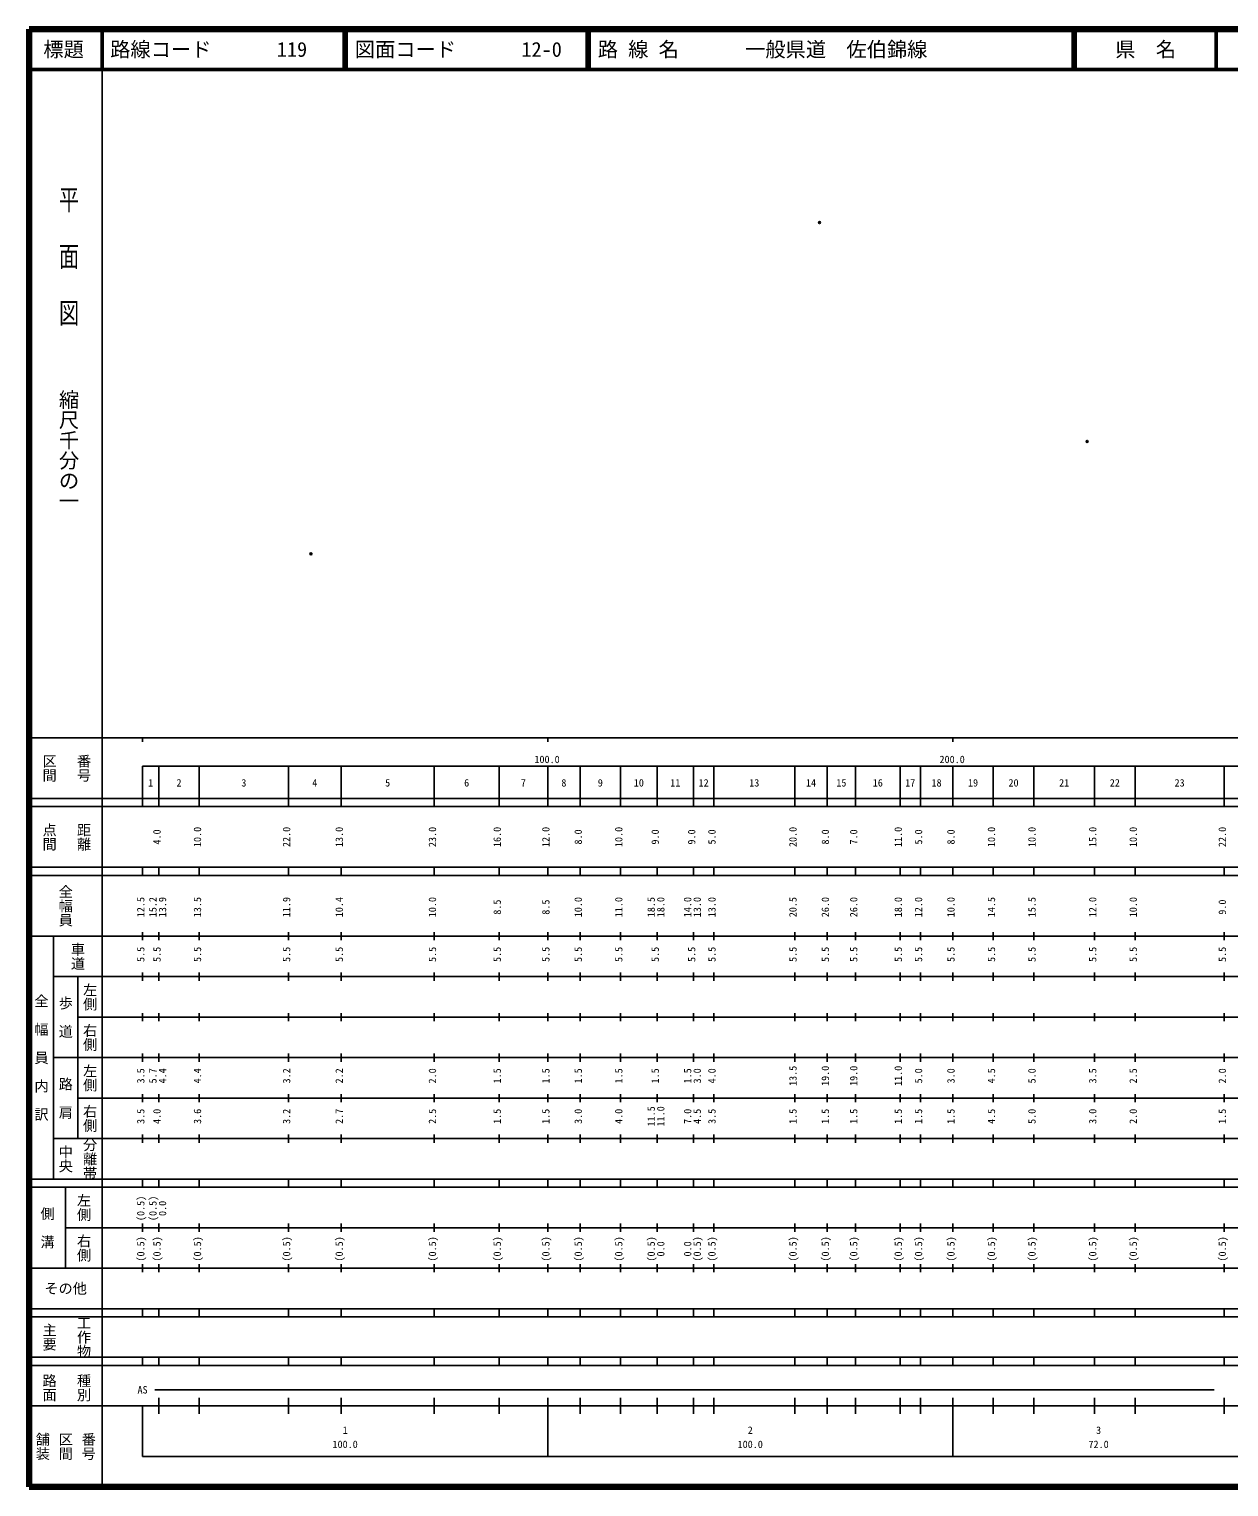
# Model space of a CAD drawing. Units: millimetres on the paper. Extents: x 40 to 680, y 20 to 380.
# Drawn here: x 40 to 336.1, y 20 to 380 of the extents above; entities that cross this region are included whole.
import ezdxf
from ezdxf.enums import TextEntityAlignment as Align

# ---------------------------------------------------------------- set-up
doc = ezdxf.new("R2010")
doc.units = ezdxf.units.MM
doc.header["$PDMODE"] = 32
doc.header["$PDSIZE"] = 0.5
doc.layers.add('M-OTRS', color=6, linetype='Continuous')
doc.layers.add('M-TTL-TXT', color=7, linetype='Continuous')
for name, color, linetype, lineweight in [('M-TTL', 2, 'Continuous', 140), ('M-TTL-BAND', 7, 'Continuous', 25), ('M-TTL-LINE', 7, 'Continuous', 50)]:
    doc.layers.add(name, color=color, linetype=linetype, lineweight=lineweight)
doc.styles.add('@ＭＳ ゴシック', font='')
doc.styles.add('ＭＳ ゴシック', font='')
doc.styles.get('@ＭＳ ゴシック').set_extended_font_data('@MS Gothic')
doc.styles.get('ＭＳ ゴシック').set_extended_font_data('MS Gothic')

msp = doc.modelspace()

# ---------------------------------------------------------------- linework, layer by layer
at = {"layer": 'M-OTRS'}
for p in [(235.126, 332.234), (301.158, 278.191), (109.569, 250.446)]:
    msp.add_point(p, dxfattribs=at)
at = {"layer": 'M-TTL'}
for p, q in [((40, 380), (40, 20)), ((680, 380), (40, 380)), ((40, 20), (680, 20))]:
    msp.add_line(p, q, dxfattribs=at)
at = {"layer": 'M-TTL-BAND'}
for p, q in [((58, 370), (58, 20)), ((40, 205), (579, 205)), ((68, 205), (68, 204)), ((168, 205), (168, 204)), ((268, 205), (268, 204)), ((68, 198), (579, 198)), ((68, 198), (68, 188)), ((72, 188), (72, 198)), ((82, 188), (82, 198)), ((104, 188), (104, 198)), ((117, 188), (117, 198)), ((140, 188), (140, 198)), ((156, 188), (156, 198)), ((168, 188), (168, 198)), ((176, 188), (176, 198)), ((186, 188), (186, 198)), ((195, 188), (195, 198)), ((204, 188), (204, 198)), ((209, 188), (209, 198)), ((229, 188), (229, 198)), ((237, 188), (237, 198)), ((244, 188), (244, 198)), ((255, 188), (255, 198)), ((260, 188), (260, 198)), ((268, 188), (268, 198)), ((278, 188), (278, 198)), ((288, 188), (288, 198)), ((303, 188), (303, 198)), ((313, 188), (313, 198)), ((335, 188), (335, 198)), ((40, 190), (579, 190)), ((40, 188), (579, 188)), ((40, 173), (579, 173)), ((68, 171), (68, 173)), ((72, 171), (72, 173)), ((82, 171), (82, 173)), ((104, 171), (104, 173)), ((117, 171), (117, 173)), ((140, 171), (140, 173)), ((156, 171), (156, 173)), ((168, 171), (168, 173)), ((176, 171), (176, 173)), ((186, 171), (186, 173)), ((195, 171), (195, 173)), ((204, 171), (204, 173)), ((209, 171), (209, 173)), ((229, 171), (229, 173)), ((237, 171), (237, 173)), ((244, 171), (244, 173)), ((255, 171), (255, 173)), ((260, 171), (260, 173)), ((268, 171), (268, 173)), ((278, 171), (278, 173)), ((288, 171), (288, 173)), ((303, 171), (303, 173)), ((313, 171), (313, 173)), ((335, 171), (335, 173)), ((40, 171), (579, 171)), ((40, 156), (579, 156)), ((46, 96), (46, 156)), ((68, 155), (68, 157)), ((72, 155), (72, 157)), ((82, 155), (82, 157)), ((104, 155), (104, 157)), ((117, 155), (117, 157)), ((140, 155), (140, 157)), ((156, 155), (156, 157)), ((168, 155), (168, 157)), ((176, 155), (176, 157)), ((186, 155), (186, 157)), ((195, 155), (195, 157)), ((204, 155), (204, 157)), ((209, 155), (209, 157)), ((229, 155), (229, 157)), ((237, 155), (237, 157)), ((244, 155), (244, 157)), ((255, 155), (255, 157)), ((260, 155), (260, 157)), ((268, 155), (268, 157)), ((278, 155), (278, 157)), ((288, 155), (288, 157)), ((303, 155), (303, 157)), ((313, 155), (313, 157)), ((335, 155), (335, 157)), ((46, 146), (579, 146)), ((52, 146), (52, 106)), ((68, 145), (68, 147)), ((72, 145), (72, 147)), ((82, 145), (82, 147)), ((104, 145), (104, 147)), ((117, 145), (117, 147)), ((140, 145), (140, 147)), ((156, 145), (156, 147)), ((168, 145), (168, 147)), ((176, 145), (176, 147)), ((186, 145), (186, 147)), ((195, 145), (195, 147)), ((204, 145), (204, 147)), ((209, 145), (209, 147)), ((229, 145), (229, 147)), ((237, 145), (237, 147)), ((244, 145), (244, 147)), ((255, 145), (255, 147)), ((260, 145), (260, 147)), ((268, 145), (268, 147)), ((278, 145), (278, 147)), ((288, 145), (288, 147)), ((303, 145), (303, 147)), ((313, 145), (313, 147)), ((335, 145), (335, 147)), ((68, 135), (68, 137)), ((72, 135), (72, 137)), ((82, 135), (82, 137)), ((104, 135), (104, 137)), ((117, 135), (117, 137)), ((140, 135), (140, 137)), ((156, 135), (156, 137)), ((168, 135), (168, 137)), ((176, 135), (176, 137)), ((186, 135), (186, 137)), ((195, 135), (195, 137)), ((204, 135), (204, 137)), ((209, 135), (209, 137)), ((229, 135), (229, 137)), ((237, 135), (237, 137)), ((244, 135), (244, 137)), ((255, 135), (255, 137)), ((260, 135), (260, 137)), ((268, 135), (268, 137)), ((278, 135), (278, 137)), ((288, 135), (288, 137)), ((303, 135), (303, 137)), ((313, 135), (313, 137)), ((335, 135), (335, 137)), ((52, 136), (579, 136)), ((46, 126), (579, 126)), ((68, 125), (68, 127)), ((72, 125), (72, 127)), ((82, 125), (82, 127)), ((104, 125), (104, 127)), ((117, 125), (117, 127)), ((140, 125), (140, 127)), ((156, 125), (156, 127)), ((168, 125), (168, 127)), ((176, 125), (176, 127)), ((186, 125), (186, 127)), ((195, 125), (195, 127)), ((204, 125), (204, 127)), ((209, 125), (209, 127)), ((229, 125), (229, 127)), ((237, 125), (237, 127)), ((244, 125), (244, 127)), ((255, 125), (255, 127)), ((260, 125), (260, 127)), ((268, 125), (268, 127)), ((278, 125), (278, 127)), ((288, 125), (288, 127)), ((303, 125), (303, 127)), ((313, 125), (313, 127)), ((335, 125), (335, 127)), ((52, 116), (579, 116)), ((68, 115), (68, 117)), ((72, 115), (72, 117)), ((82, 115), (82, 117)), ((104, 115), (104, 117)), ((117, 115), (117, 117)), ((140, 115), (140, 117)), ((156, 115), (156, 117)), ((168, 115), (168, 117)), ((176, 115), (176, 117)), ((186, 115), (186, 117)), ((195, 115), (195, 117)), ((204, 115), (204, 117)), ((209, 115), (209, 117)), ((229, 115), (229, 117)), ((237, 115), (237, 117)), ((244, 115), (244, 117)), ((255, 115), (255, 117)), ((260, 115), (260, 117)), ((268, 115), (268, 117)), ((278, 115), (278, 117)), ((288, 115), (288, 117)), ((303, 115), (303, 117)), ((313, 115), (313, 117)), ((335, 115), (335, 117)), ((46, 106), (579, 106)), ((68, 105), (68, 107)), ((72, 105), (72, 107)), ((82, 105), (82, 107)), ((104, 105), (104, 107)), ((117, 105), (117, 107)), ((140, 105), (140, 107)), ((156, 105), (156, 107)), ((168, 105), (168, 107)), ((176, 105), (176, 107)), ((186, 105), (186, 107)), ((195, 105), (195, 107)), ((204, 105), (204, 107)), ((209, 105), (209, 107)), ((229, 105), (229, 107)), ((237, 105), (237, 107)), ((244, 105), (244, 107)), ((255, 105), (255, 107)), ((260, 105), (260, 107)), ((268, 105), (268, 107)), ((278, 105), (278, 107)), ((288, 105), (288, 107)), ((303, 105), (303, 107)), ((313, 105), (313, 107)), ((335, 105), (335, 107)), ((40, 96), (579, 96)), ((40, 94), (579, 94)), ((49, 94), (49, 74)), ((68, 94), (68, 96)), ((72, 94), (72, 96)), ((82, 94), (82, 96)), ((104, 94), (104, 96)), ((117, 94), (117, 96)), ((140, 94), (140, 96)), ((156, 94), (156, 96)), ((168, 94), (168, 96)), ((176, 94), (176, 96)), ((186, 94), (186, 96)), ((195, 94), (195, 96)), ((204, 94), (204, 96)), ((209, 94), (209, 96)), ((229, 94), (229, 96)), ((237, 94), (237, 96)), ((244, 94), (244, 96)), ((255, 94), (255, 96)), ((260, 94), (260, 96)), ((268, 94), (268, 96)), ((278, 94), (278, 96)), ((288, 94), (288, 96)), ((303, 94), (303, 96)), ((313, 94), (313, 96)), ((335, 94), (335, 96)), ((49, 84), (579, 84)), ((68, 83), (68, 85)), ((72, 83), (72, 85)), ((82, 83), (82, 85)), ((104, 83), (104, 85)), ((117, 83), (117, 85)), ((140, 83), (140, 85)), ((156, 83), (156, 85)), ((168, 83), (168, 85)), ((176, 83), (176, 85)), ((186, 83), (186, 85)), ((195, 83), (195, 85)), ((204, 83), (204, 85)), ((209, 83), (209, 85)), ((229, 83), (229, 85)), ((237, 83), (237, 85)), ((244, 83), (244, 85)), ((255, 83), (255, 85)), ((260, 83), (260, 85)), ((268, 83), (268, 85)), ((278, 83), (278, 85)), ((288, 83), (288, 85)), ((303, 83), (303, 85)), ((313, 83), (313, 85)), ((335, 83), (335, 85)), ((40, 74), (579, 74)), ((68, 73), (68, 75)), ((72, 73), (72, 75)), ((82, 73), (82, 75)), ((104, 73), (104, 75)), ((117, 73), (117, 75)), ((140, 73), (140, 75)), ((156, 73), (156, 75)), ((168, 73), (168, 75)), ((176, 73), (176, 75)), ((186, 73), (186, 75)), ((195, 73), (195, 75)), ((204, 73), (204, 75)), ((209, 73), (209, 75)), ((229, 73), (229, 75)), ((237, 73), (237, 75)), ((244, 73), (244, 75)), ((255, 73), (255, 75)), ((260, 73), (260, 75)), ((268, 73), (268, 75)), ((278, 73), (278, 75)), ((288, 73), (288, 75)), ((303, 73), (303, 75)), ((313, 73), (313, 75)), ((335, 73), (335, 75)), ((40, 64), (579, 64)), ((40, 62), (579, 62)), ((68, 62), (68, 64)), ((72, 62), (72, 64)), ((82, 62), (82, 64)), ((104, 62), (104, 64)), ((117, 62), (117, 64)), ((140, 62), (140, 64)), ((156, 62), (156, 64)), ((168, 62), (168, 64)), ((176, 62), (176, 64)), ((186, 62), (186, 64)), ((195, 62), (195, 64)), ((204, 62), (204, 64)), ((209, 62), (209, 64)), ((229, 62), (229, 64)), ((237, 62), (237, 64)), ((244, 62), (244, 64)), ((255, 62), (255, 64)), ((260, 62), (260, 64)), ((268, 62), (268, 64)), ((278, 62), (278, 64)), ((288, 62), (288, 64)), ((303, 62), (303, 64)), ((313, 62), (313, 64)), ((335, 62), (335, 64)), ((40, 52), (579, 52)), ((68, 50), (68, 52)), ((72, 50), (72, 52)), ((82, 50), (82, 52)), ((104, 50), (104, 52)), ((117, 50), (117, 52)), ((140, 50), (140, 52)), ((156, 50), (156, 52)), ((168, 50), (168, 52)), ((176, 50), (176, 52)), ((186, 50), (186, 52)), ((195, 50), (195, 52)), ((204, 50), (204, 52)), ((209, 50), (209, 52)), ((229, 50), (229, 52)), ((237, 50), (237, 52)), ((244, 50), (244, 52)), ((255, 50), (255, 52)), ((260, 50), (260, 52)), ((268, 50), (268, 52)), ((278, 50), (278, 52)), ((288, 50), (288, 52)), ((303, 50), (303, 52)), ((313, 50), (313, 52)), ((335, 50), (335, 52)), ((40, 50), (579, 50)), ((71, 44), (332.5, 44)), ((40, 40), (579, 40)), ((68, 40), (68, 27.5)), ((72, 38), (72, 42)), ((82, 38), (82, 42)), ((104, 38), (104, 42)), ((117, 38), (117, 42)), ((140, 38), (140, 42)), ((156, 38), (156, 42)), ((168, 27.5), (168, 42)), ((176, 38), (176, 42)), ((186, 38), (186, 42)), ((195, 38), (195, 42)), ((204, 38), (204, 42)), ((209, 38), (209, 42)), ((229, 38), (229, 42)), ((237, 38), (237, 42)), ((244, 38), (244, 42)), ((255, 38), (255, 42)), ((260, 38), (260, 42)), ((268, 27.5), (268, 42)), ((278, 38), (278, 42)), ((288, 38), (288, 42)), ((303, 38), (303, 42)), ((313, 38), (313, 42)), ((335, 38), (335, 42)), ((68, 27.5), (579, 27.5))]:
    msp.add_line(p, q, dxfattribs=at)
at = {"layer": 'M-TTL-LINE'}
for p, q in [((58, 380), (58, 370)), ((117.75, 380), (117.75, 370)), ((118.25, 380), (118.25, 370)), ((177.75, 380), (177.75, 370)), ((178.25, 380), (178.25, 370)), ((297.75, 380), (297.75, 370)), ((298.25, 380), (298.25, 370)), ((333, 380), (333, 370)), ((40, 370), (680, 370))]:
    msp.add_line(p, q, dxfattribs=at)

# ---------------------------------------------------------------- texts
at = {"layer": 'M-TTL-BAND', "style": '@ＭＳ ゴシック', "width": 1.4}
msp.add_text('平  面  図', height=3.666, rotation=270, dxfattribs=at).set_placement((49.777, 306.475), align=Align.MIDDLE_RIGHT)
at = {"layer": 'M-TTL-BAND', "style": '@ＭＳ ゴシック'}
msp.add_text('縮尺千分の一', height=3.666, rotation=270, dxfattribs=at).set_placement((49.777, 261.03), align=Align.MIDDLE_RIGHT)
for s, p in [('区間', (45, 197.5)), ('番号', (53.5, 197.5)), ('点間', (45, 180.5)), ('距離', (53.5, 180.5)), ('全幅員', (49, 163.5)), ('車道', (52, 151)), ('左側', (55, 141)), ('全\u3000幅\u3000員\u3000内\u3000訳', (43, 126)), ('歩\u3000道', (49, 136)), ('右側', (55, 131)), ('左側', (55, 121)), ('路\u3000肩', (49, 116)), ('右側', (55, 111)), ('分離帯', (55, 101)), ('中央', (49, 101)), ('左側', (53.5, 89)), ('側\u3000溝', (44.5, 84)), ('右側', (53.5, 79)), ('工作物', (53.5, 57)), ('主要', (45, 57)), ('路面', (45, 44.5)), ('種別', (53.5, 44.5)), ('舗装', (43.333, 30)), ('区間', (49, 30)), ('番号', (54.667, 30))]:
    msp.add_text(s, height=2.566, rotation=270, dxfattribs=at).set_placement(p, align=Align.MIDDLE_CENTER)
at = {"layer": 'M-TTL-BAND', "style": 'ＭＳ ゴシック'}
for s, p in [('100.0', (167.844, 198.195)), ('200.0', (267.844, 198.195)), ('1', (70, 192.405)), ('2', (77, 192.405)), ('3', (93, 192.405)), ('4', (110.5, 192.405)), ('5', (128.5, 192.405)), ('6', (148, 192.405)), ('7', (162, 192.405)), ('8', (172, 192.405)), ('9', (181, 192.405)), ('10', (190.5, 192.405)), ('11', (199.5, 192.405)), ('12', (206.5, 192.405)), ('13', (219, 192.405)), ('14', (233, 192.405)), ('15', (240.5, 192.405)), ('16', (249.5, 192.405)), ('17', (257.5, 192.405)), ('18', (264, 192.405)), ('19', (273, 192.405)), ('20', (283, 192.405)), ('21', (295.5, 192.405)), ('22', (308, 192.405)), ('23', (324, 192.405)), ('AS', (68, 42.5)), ('1', (118, 32.523)), ('2', (218, 32.523)), ('3', (304, 32.523)), ('100.0', (118, 29.033)), ('100.0', (218, 29.033)), ('72.0', (304, 29.033))]:
    msp.add_text(s, height=1.833, dxfattribs=at).set_placement(p, align=Align.BOTTOM_CENTER)
for s, p in [('4.0', (73, 180.5)), ('10.0', (83, 180.5)), ('22.0', (105, 180.5)), ('13.0', (118, 180.5)), ('23.0', (141, 180.5)), ('16.0', (157, 180.5)), ('12.0', (169, 180.5)), ('8.0', (177, 180.5)), ('10.0', (187, 180.5)), ('9.0', (196, 180.5)), ('9.0', (205, 180.5)), ('5.0', (210, 180.5)), ('20.0', (230, 180.5)), ('8.0', (238, 180.5)), ('7.0', (245, 180.5)), ('11.0', (256, 180.5)), ('5.0', (261, 180.5)), ('8.0', (269, 180.5)), ('10.0', (279, 180.5)), ('10.0', (289, 180.5)), ('15.0', (304, 180.5)), ('10.0', (314, 180.5)), ('22.0', (336, 180.5)), ('12.5', (69, 163.174)), ('15.2', (72, 163.174)), ('13.9', (74.37, 163.174)), ('13.5', (83, 163.174)), ('11.9', (105, 163.174)), ('10.4', (118, 163.174)), ('10.0', (141, 163.174)), ('8.5', (157, 163.174)), ('8.5', (169, 163.174)), ('10.0', (177, 163.174)), ('11.0', (187, 163.174)), ('18.5', (195, 163.174)), ('18.0', (197.37, 163.174)), ('14.0', (204, 163.174)), ('13.0', (206.37, 163.174)), ('13.0', (210, 163.174)), ('20.5', (230, 163.174)), ('26.0', (238, 163.174)), ('26.0', (245, 163.174)), ('18.0', (256, 163.174)), ('12.0', (261, 163.174)), ('10.0', (269, 163.174)), ('14.5', (279, 163.174)), ('15.5', (289, 163.174)), ('12.0', (304, 163.174)), ('10.0', (314, 163.174)), ('9.0', (336, 163.174)), ('5.5', (69, 151.5)), ('5.5', (73, 151.5)), ('5.5', (83, 151.5)), ('5.5', (105, 151.5)), ('5.5', (118, 151.5)), ('5.5', (141, 151.5)), ('5.5', (157, 151.5)), ('5.5', (169, 151.5)), ('5.5', (177, 151.5)), ('5.5', (187, 151.5)), ('5.5', (196, 151.5)), ('5.5', (205, 151.5)), ('5.5', (210, 151.5)), ('5.5', (230, 151.5)), ('5.5', (238, 151.5)), ('5.5', (245, 151.5)), ('5.5', (256, 151.5)), ('5.5', (261, 151.5)), ('5.5', (269, 151.5)), ('5.5', (279, 151.5)), ('5.5', (289, 151.5)), ('5.5', (304, 151.5)), ('5.5', (314, 151.5)), ('5.5', (336, 151.5)), ('3.5', (69, 121.5)), ('5.7', (72, 121.5)), ('4.4', (74.37, 121.5)), ('4.4', (83, 121.5)), ('3.2', (105, 121.5)), ('2.2', (118, 121.5)), ('2.0', (141, 121.5)), ('1.5', (157, 121.5)), ('1.5', (169, 121.5)), ('1.5', (177, 121.5)), ('1.5', (187, 121.5)), ('1.5', (196, 121.5)), ('1.5', (204, 121.5)), ('3.0', (206.37, 121.5)), ('4.0', (210, 121.5)), ('13.5', (230, 121.5)), ('19.0', (238, 121.5)), ('19.0', (245, 121.5)), ('11.0', (256, 121.5)), ('5.0', (261, 121.5)), ('3.0', (269, 121.5)), ('4.5', (279, 121.5)), ('5.0', (289, 121.5)), ('3.5', (304, 121.5)), ('2.5', (314, 121.5)), ('2.0', (336, 121.5)), ('3.5', (69, 111.5)), ('4.0', (73, 111.5)), ('3.6', (83, 111.5)), ('3.2', (105, 111.5)), ('2.7', (118, 111.5)), ('2.5', (141, 111.5)), ('1.5', (157, 111.5)), ('1.5', (169, 111.5)), ('3.0', (177, 111.5)), ('4.0', (187, 111.5)), ('11.5', (195, 111.5)), ('11.0', (197.37, 111.5)), ('7.0', (204, 111.5)), ('4.5', (206.37, 111.5)), ('3.5', (210, 111.5)), ('1.5', (230, 111.5)), ('1.5', (238, 111.5)), ('1.5', (245, 111.5)), ('1.5', (256, 111.5)), ('1.5', (261, 111.5)), ('1.5', (269, 111.5)), ('4.5', (279, 111.5)), ('5.0', (289, 111.5)), ('3.0', (304, 111.5)), ('2.0', (314, 111.5)), ('1.5', (336, 111.5)), ('(0.5)', (69, 88.764)), ('(0.5)', (72, 88.764)), ('0.0', (74.37, 88.764)), ('(0.5)', (69, 78.764)), ('(0.5)', (73, 78.764)), ('(0.5)', (83, 78.764)), ('(0.5)', (105, 78.764)), ('(0.5)', (118, 78.764)), ('(0.5)', (141, 78.764)), ('(0.5)', (157, 78.764)), ('(0.5)', (169, 78.764)), ('(0.5)', (177, 78.764)), ('(0.5)', (187, 78.764)), ('(0.5)', (195, 78.764)), ('0.0', (197.37, 78.764)), ('0.0', (204, 78.764)), ('(0.5)', (206.37, 78.764)), ('(0.5)', (210, 78.764)), ('(0.5)', (230, 78.764)), ('(0.5)', (238, 78.764)), ('(0.5)', (245, 78.764)), ('(0.5)', (256, 78.764)), ('(0.5)', (261, 78.764)), ('(0.5)', (269, 78.764)), ('(0.5)', (279, 78.764)), ('(0.5)', (289, 78.764)), ('(0.5)', (304, 78.764)), ('(0.5)', (314, 78.764)), ('(0.5)', (336, 78.764))]:
    msp.add_text(s, height=1.833, rotation=90, dxfattribs=at).set_placement(p, align=Align.BOTTOM_CENTER)
msp.add_text('その他', height=2.566, dxfattribs=at).set_placement((49, 69), align=Align.MIDDLE_CENTER)
at = {"layer": 'M-TTL-TXT', "style": 'ＭＳ ゴシック'}
for s, p in [('標題', (48.5, 375)), ('県\u3000名', (315.625, 375))]:
    msp.add_text(s, height=3.666, dxfattribs=at).set_placement(p, align=Align.MIDDLE_CENTER)
for s, p in [('路線コード', (60, 375)), ('119', (101.142, 375)), ('図面コード', (120.38, 375)), ('12-0', (161.521, 375)), ('路 線 名', (180.38, 375)), ('一般県道\u3000佐伯錦線', (216.734, 375))]:
    msp.add_text(s, height=3.666, dxfattribs=at).set_placement(p, align=Align.MIDDLE_LEFT)

doc.saveas('drawing.dxf')
